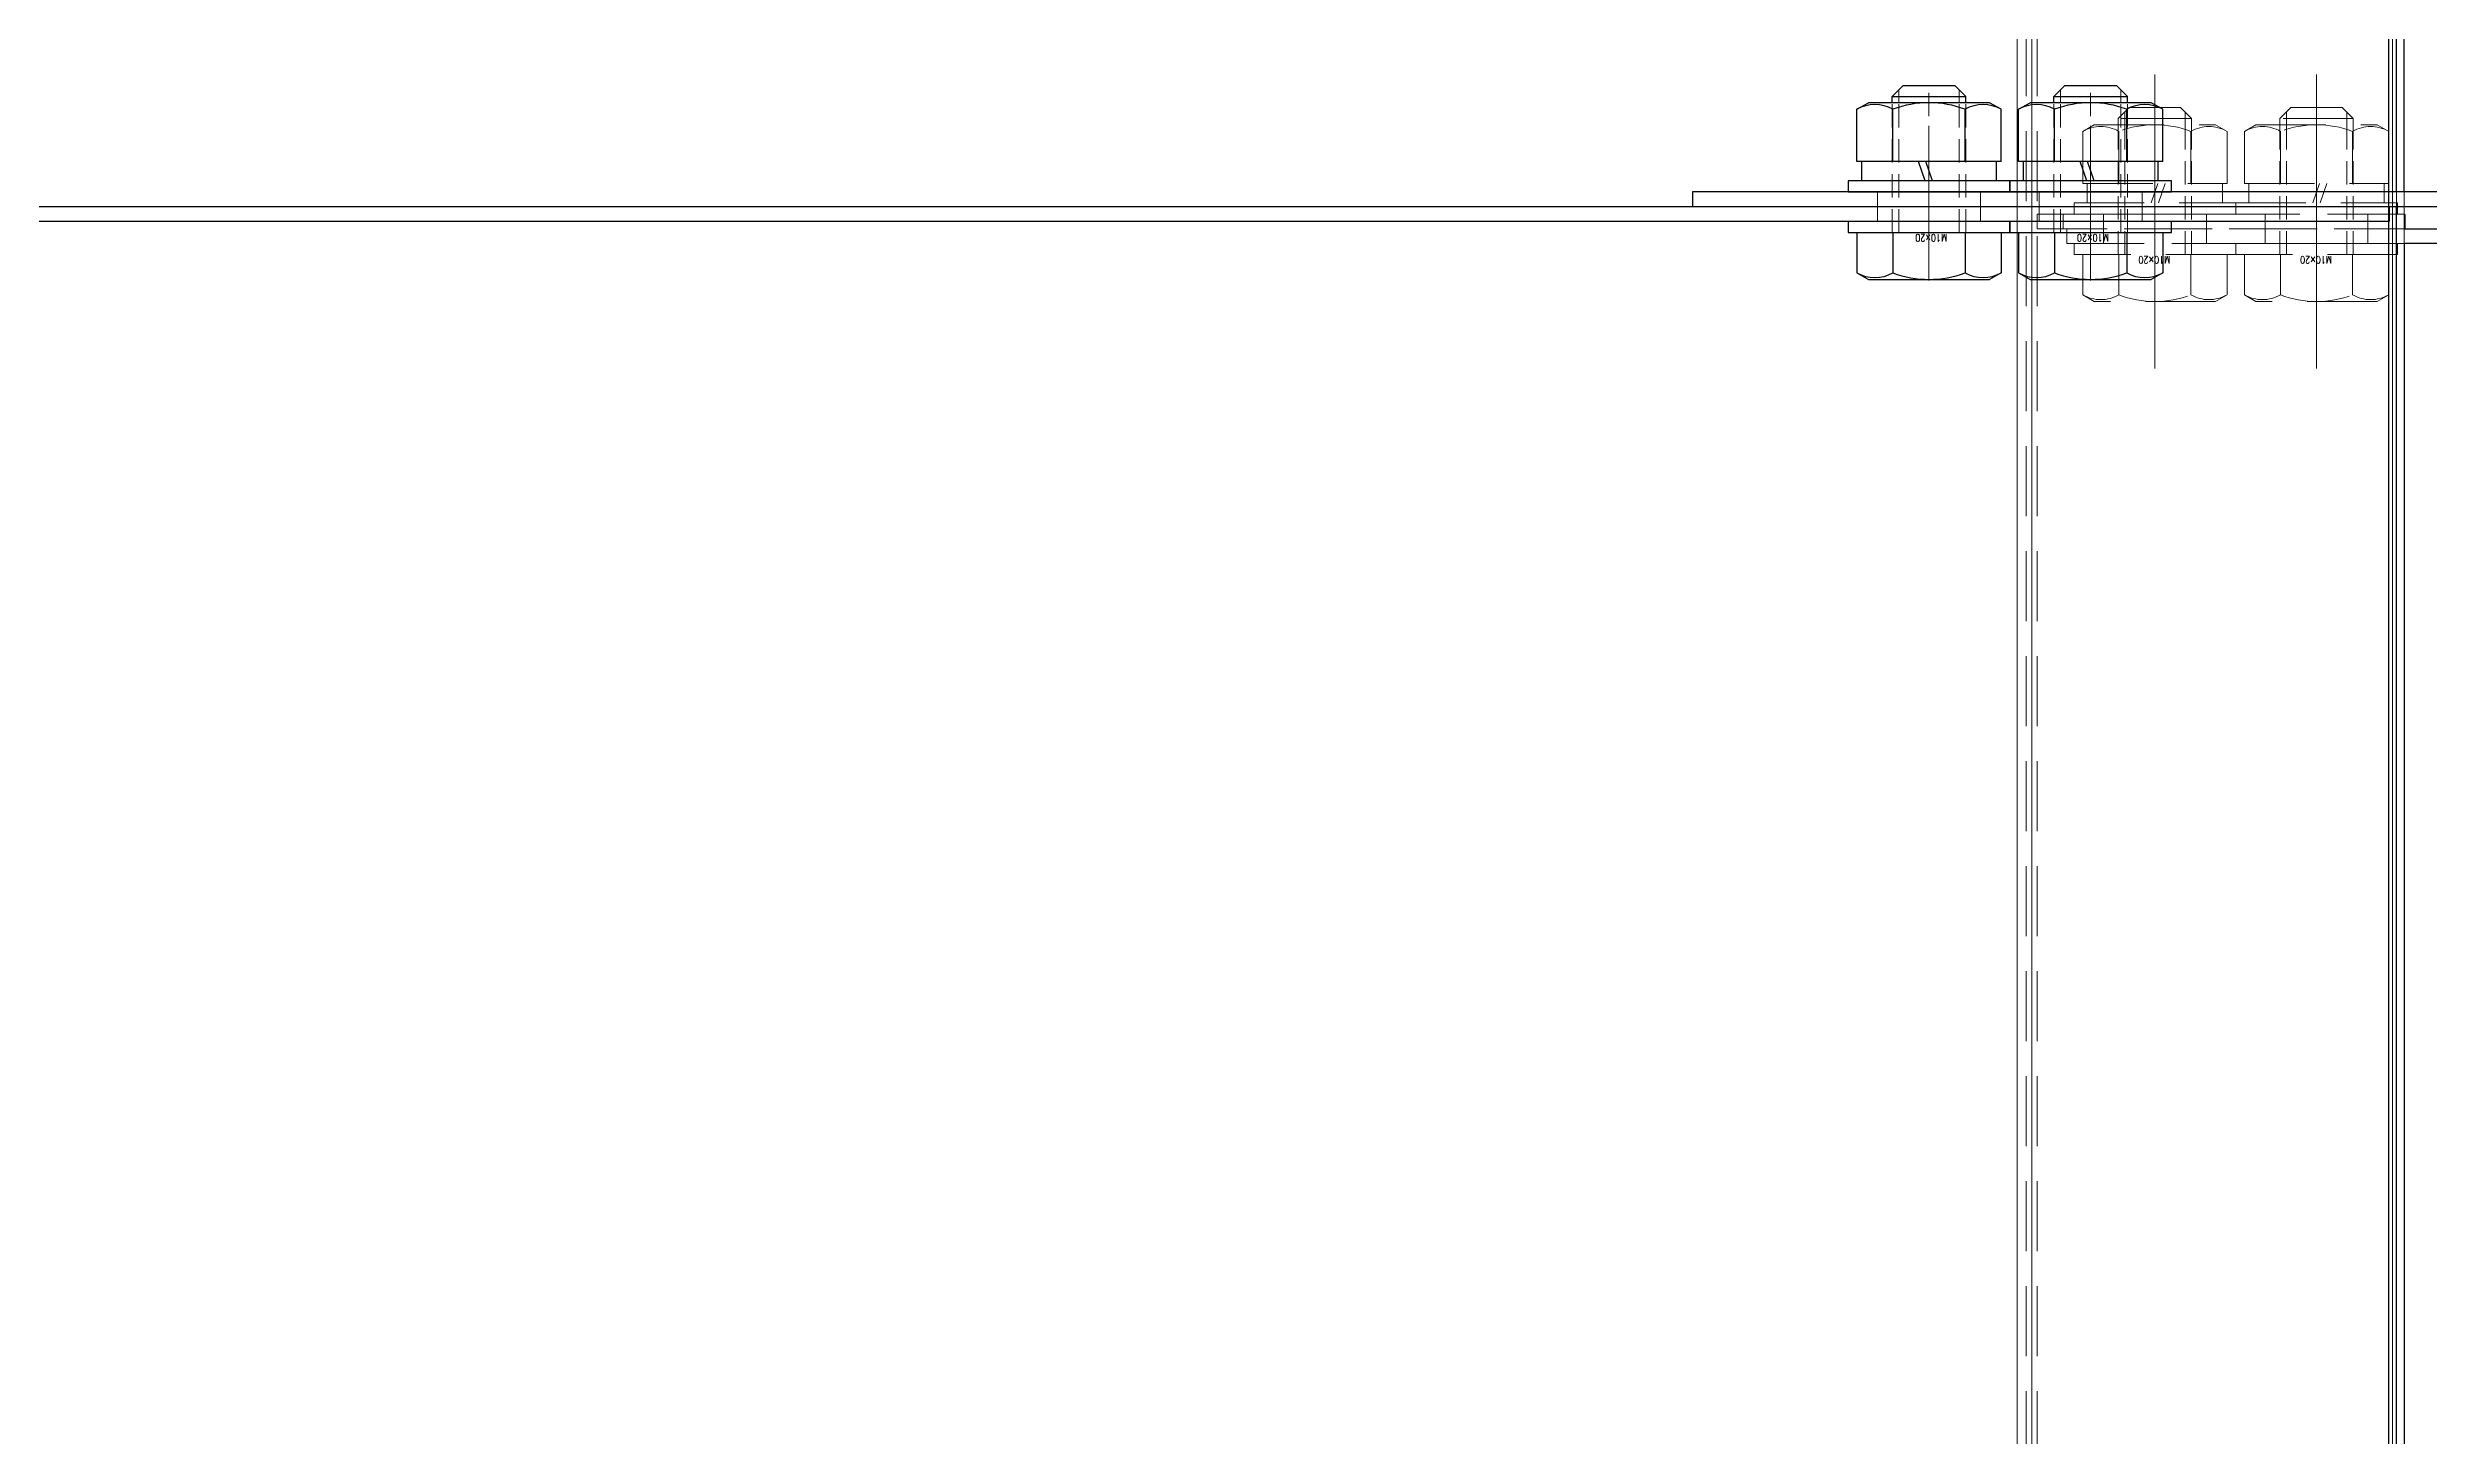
# Model space of a CAD drawing. Header units: millimetres. Extents: x 0 to 51411, y 0 to 16902.
# Drawn here: x 2556.3 to 2880.3, y 6989.6 to 7178.4 of the extents above; entities that cross this region are included whole.
import ezdxf

# ---------------------------------------------------------------- set-up
doc = ezdxf.new("R2010")
doc.units = ezdxf.units.MM
doc.linetypes.add('CENTER2', pattern=[28.575, 19.05, -3.175, 3.175, -3.175])
doc.linetypes.add('HIDDEN2', pattern=[4.7625, 3.175, -1.5875])
for name, color, linetype, lineweight in [('01_外形線', 7, 'Continuous', 25), ('02_細線', 5, 'Continuous', 13), ('03_かくれ線', 6, 'HIDDEN2', 13), ('04_中心線', 1, 'CENTER2', 9)]:
    doc.layers.add(name, color=color, linetype=linetype, lineweight=lineweight)
doc.layers.add('10_補助線', color=8, linetype='Continuous', lineweight=13, plot=False)
doc.styles.add('寸法用', font='simplex.shx', dxfattribs={"width": 0.8, "bigfont": '@extfont2.shx'})

msp = doc.modelspace()

# ---------------------------------------------------------------- linework, layer by layer
at = {"layer": '01_外形線'}
for p, q in [((2874.847, 7255.262), (2874.847, 7156.762)), ((2875.908, 7158.762), (2875.908, 7255.262)), ((2876.972, 7158.762), (2876.972, 7255.762)), ((2807.289, 7171.762), (2808.789, 7173.262)), ((2808.789, 7173.262), (2815.789, 7173.262)), ((2817.289, 7171.762), (2815.789, 7173.262)), ((2829.289, 7171.762), (2830.789, 7173.262)), ((2830.789, 7173.262), (2837.789, 7173.262)), ((2839.289, 7171.762), (2837.789, 7173.262)), ((2802.474, 7170.008), (2804.039, 7170.912)), ((2802.474, 7162.912), (2802.474, 7170.008)), ((2820.539, 7170.912), (2804.039, 7170.912)), ((2807.289, 7171.762), (2817.289, 7171.762)), ((2807.289, 7170.912), (2807.289, 7171.762)), ((2807.382, 7162.912), (2807.382, 7170.008)), ((2817.197, 7162.912), (2817.197, 7170.008)), ((2817.289, 7170.912), (2817.289, 7171.762)), ((2822.104, 7170.008), (2820.539, 7170.912)), ((2822.104, 7162.912), (2822.104, 7170.008)), ((2824.474, 7170.008), (2826.039, 7170.912)), ((2824.474, 7162.912), (2824.474, 7170.008)), ((2842.539, 7170.912), (2826.039, 7170.912)), ((2829.289, 7171.762), (2839.289, 7171.762)), ((2829.289, 7170.912), (2829.289, 7171.762)), ((2829.382, 7162.912), (2829.382, 7170.008)), ((2839.197, 7162.912), (2839.197, 7170.008)), ((2839.289, 7170.912), (2839.289, 7171.762)), ((2844.104, 7170.008), (2842.539, 7170.912)), ((2844.104, 7162.912), (2844.104, 7170.008)), ((2823.289, 7160.262), (2801.289, 7160.262)), ((2801.289, 7160.262), (2801.289, 7158.762)), ((2822.104, 7162.912), (2802.474, 7162.912)), ((2803.089, 7162.912), (2803.089, 7160.262)), ((2811.789, 7160.262), (2810.879, 7162.912)), ((2812.789, 7160.262), (2811.879, 7162.912)), ((2821.489, 7160.262), (2821.489, 7162.912)), ((2823.289, 7158.762), (2823.289, 7160.262)), ((2845.289, 7160.262), (2823.289, 7160.262)), ((2823.289, 7160.262), (2823.289, 7158.762)), ((2844.104, 7162.912), (2824.474, 7162.912)), ((2825.089, 7162.912), (2825.089, 7160.262)), ((2833.789, 7160.262), (2832.879, 7162.912)), ((2834.789, 7160.262), (2833.879, 7162.912)), ((2843.489, 7160.262), (2843.489, 7162.912)), ((2845.289, 7158.762), (2845.289, 7160.262)), ((2801.289, 7158.762), (2823.289, 7158.762)), ((2823.289, 7158.762), (2845.289, 7158.762)), ((2874.847, 7154.762), (2874.847, 6657.762)), ((2875.908, 6160.762), (2875.908, 7156.762)), ((2876.972, 7151.762), (2876.972, 6160.762))]:
    msp.add_line(p, q, dxfattribs=at)
at = {"layer": '01_外形線', "ltscale": 3}
for p, q in [((2823.289, 7154.762), (2801.289, 7154.762)), ((2801.289, 7154.762), (2801.289, 7153.262)), ((2823.289, 7153.262), (2823.289, 7154.762)), ((2845.289, 7154.762), (2823.289, 7154.762)), ((2823.289, 7154.762), (2823.289, 7153.262)), ((2845.289, 7153.262), (2845.289, 7154.762)), ((2801.289, 7153.262), (2823.289, 7153.262)), ((2802.474, 7153.262), (2802.474, 7147.765)), ((2807.382, 7153.262), (2807.382, 7147.765)), ((2817.197, 7153.262), (2817.197, 7147.765)), ((2822.104, 7153.262), (2822.104, 7147.765)), ((2823.289, 7153.262), (2845.289, 7153.262)), ((2824.474, 7153.262), (2824.474, 7147.765)), ((2829.382, 7153.262), (2829.382, 7147.765)), ((2839.197, 7153.262), (2839.197, 7147.765)), ((2844.104, 7153.262), (2844.104, 7147.765)), ((2802.474, 7147.765), (2804.039, 7146.862)), ((2822.104, 7147.765), (2820.539, 7146.862)), ((2824.474, 7147.765), (2826.039, 7146.862)), ((2844.104, 7147.765), (2842.539, 7146.862)), ((2804.039, 7146.862), (2820.539, 7146.862)), ((2826.039, 7146.862), (2842.539, 7146.862))]:
    msp.add_line(p, q, dxfattribs=at)
at = {"layer": '01_外形線'}
for points in [[(2780.117, 7156.762), (2944.899, 7156.762), (2944.899, 7158.762), (2780.117, 7158.762)], [(2874.911, 7154.762), (1973.668, 7154.762), (1973.668, 7156.762), (2874.911, 7156.762)]]:
    msp.add_lwpolyline(points, close=True, dxfattribs=at)
for points in [[(2876.972, 7155.762), (2877.035, 7155.762), (2877.035, 7153.762), (2876.972, 7153.762)], [(2876.972, 7153.762), (2944.906, 7153.762), (2944.906, 7151.762), (2876.972, 7151.762)]]:
    msp.add_lwpolyline(points, dxfattribs=at)
for centre, radius, start, end in [((2804.928, 7165.758), 4.907, 60.00001, 119.99999), ((2812.289, 7157.132), 13.779, 69.136, 110.864), ((2819.65, 7165.758), 4.907, 60.00001, 119.99999), ((2826.928, 7165.758), 4.907, 60.00001, 119.99999), ((2834.289, 7157.132), 13.779, 69.136, 110.864), ((2841.65, 7165.758), 4.907, 60.00001, 119.99999)]:
    msp.add_arc(centre, radius, start, end, dxfattribs=at)
at = {"layer": '01_外形線', "ltscale": 3}
for centre, radius, start, end in [((2804.928, 7152.015), 4.907, 240.00001, 299.99999), ((2812.289, 7160.641), 13.779, 249.136, 290.864), ((2819.65, 7152.015), 4.907, 240.00001, 299.99999), ((2826.928, 7152.015), 4.907, 240.00001, 299.99999), ((2834.289, 7160.641), 13.779, 249.136, 290.864), ((2841.65, 7152.015), 4.907, 240.00001, 299.99999)]:
    msp.add_arc(centre, radius, start, end, dxfattribs=at)
at = {"layer": '02_細線'}
for p, q in [((2824.289, 7255.262), (2824.289, 6058.262)), ((2808.189, 7170.912), (2808.189, 7172.662)), ((2816.389, 7170.912), (2816.389, 7172.662)), ((2830.189, 7170.912), (2830.189, 7172.662)), ((2838.389, 7170.912), (2838.389, 7172.662))]:
    msp.add_line(p, q, dxfattribs=at)
at = {"layer": '03_かくれ線', "ltscale": 3}
for p, q in [((2875.911, 7254.262), (2875.911, 6057.262)), ((2825.535, 7252.762), (2825.535, 6058.762)), ((2827.035, 7252.762), (2827.035, 6058.762)), ((2838.035, 7168.762), (2839.535, 7170.262)), ((2846.535, 7170.262), (2839.535, 7170.262)), ((2848.035, 7168.762), (2846.535, 7170.262)), ((2860.035, 7168.762), (2861.535, 7170.262)), ((2868.535, 7170.262), (2861.535, 7170.262)), ((2870.035, 7168.762), (2868.535, 7170.262)), ((2833.22, 7167.008), (2834.785, 7167.912)), ((2833.22, 7159.912), (2833.22, 7167.008)), ((2834.785, 7167.912), (2851.285, 7167.912)), ((2848.035, 7168.762), (2838.035, 7168.762)), ((2838.035, 7166.912), (2838.035, 7168.762)), ((2838.128, 7159.912), (2838.128, 7167.008)), ((2838.935, 7166.912), (2838.935, 7169.662)), ((2843.035, 7167.912), (2843.035, 7155.762)), ((2847.135, 7166.912), (2847.135, 7169.662)), ((2847.943, 7159.912), (2847.943, 7167.008)), ((2848.035, 7166.912), (2848.035, 7168.762)), ((2852.85, 7167.008), (2851.285, 7167.912)), ((2852.85, 7159.912), (2852.85, 7167.008)), ((2855.22, 7167.008), (2856.785, 7167.912)), ((2855.22, 7159.912), (2855.22, 7167.008)), ((2856.785, 7167.912), (2873.285, 7167.912)), ((2870.035, 7168.762), (2860.035, 7168.762)), ((2860.035, 7166.912), (2860.035, 7168.762)), ((2860.128, 7159.912), (2860.128, 7167.008)), ((2860.935, 7166.912), (2860.935, 7169.662)), ((2865.035, 7167.912), (2865.035, 7155.762)), ((2869.135, 7166.912), (2869.135, 7169.662)), ((2869.943, 7159.912), (2869.943, 7167.008)), ((2870.035, 7166.912), (2870.035, 7168.762)), ((2874.85, 7167.008), (2873.285, 7167.912)), ((2874.85, 7159.912), (2874.85, 7167.008)), ((2805.289, 7158.762), (2805.289, 7156.762)), ((2819.289, 7158.762), (2819.289, 7156.762)), ((2827.289, 7158.762), (2827.289, 7156.762)), ((2832.035, 7155.762), (2832.035, 7157.262)), ((2832.035, 7157.262), (2854.035, 7157.262)), ((2833.22, 7159.912), (2852.85, 7159.912)), ((2833.835, 7157.262), (2833.835, 7159.912)), ((2841.289, 7158.762), (2841.289, 7156.762)), ((2842.535, 7157.262), (2843.445, 7159.912)), ((2843.535, 7157.262), (2844.445, 7159.912)), ((2852.235, 7159.912), (2852.235, 7157.262)), ((2854.035, 7155.762), (2854.035, 7157.262)), ((2854.035, 7157.262), (2876.035, 7157.262)), ((2854.035, 7157.262), (2854.035, 7155.762)), ((2855.22, 7159.912), (2874.85, 7159.912)), ((2855.835, 7157.262), (2855.835, 7159.912)), ((2864.535, 7157.262), (2865.445, 7159.912)), ((2865.535, 7157.262), (2866.445, 7159.912)), ((2874.235, 7159.912), (2874.235, 7157.262)), ((2875.908, 7156.762), (2875.908, 7158.762)), ((2876.035, 7157.262), (2876.035, 7155.762)), ((2876.972, 7158.762), (2876.972, 7151.762)), ((2805.289, 7156.762), (2805.289, 7154.762)), ((2819.289, 7156.762), (2819.289, 7154.762)), ((2827.289, 7156.762), (2827.289, 7154.762)), ((2830.571, 7155.762), (2830.571, 7153.762)), ((2854.035, 7155.762), (2832.035, 7155.762)), ((2836.035, 7155.762), (2836.035, 7153.762)), ((2836.035, 7151.762), (2836.035, 7153.762)), ((2841.289, 7156.762), (2841.289, 7154.762)), ((2850.035, 7155.762), (2850.035, 7153.762)), ((2850.035, 7151.762), (2850.035, 7153.762)), ((2876.035, 7155.762), (2854.035, 7155.762)), ((2858.035, 7155.762), (2858.035, 7153.762)), ((2858.035, 7151.762), (2858.035, 7153.762)), ((2872.035, 7155.762), (2872.035, 7153.762)), ((2872.035, 7151.762), (2872.035, 7153.762)), ((2874.847, 7156.762), (2874.847, 7154.762)), ((2832.035, 7151.762), (2854.035, 7151.762)), ((2832.035, 7150.262), (2832.035, 7151.762)), ((2854.035, 7151.762), (2876.035, 7151.762)), ((2854.035, 7150.262), (2854.035, 7151.762)), ((2854.035, 7151.762), (2854.035, 7150.262)), ((2876.035, 7151.762), (2876.035, 7150.262)), ((2854.035, 7150.262), (2832.035, 7150.262)), ((2833.22, 7150.262), (2833.22, 7144.765)), ((2838.128, 7150.262), (2838.128, 7144.765)), ((2847.943, 7150.262), (2847.943, 7144.765)), ((2852.85, 7150.262), (2852.85, 7144.765)), ((2876.035, 7150.262), (2854.035, 7150.262)), ((2855.22, 7150.262), (2855.22, 7144.765)), ((2860.128, 7150.262), (2860.128, 7144.765)), ((2869.943, 7150.262), (2869.943, 7144.765)), ((2874.85, 7150.262), (2874.85, 7144.765)), ((2833.22, 7144.765), (2834.785, 7143.862)), ((2852.85, 7144.765), (2851.285, 7143.862)), ((2855.22, 7144.765), (2856.785, 7143.862)), ((2874.85, 7144.765), (2873.285, 7143.862)), ((2851.285, 7143.862), (2834.785, 7143.862)), ((2873.285, 7143.862), (2856.785, 7143.862))]:
    msp.add_line(p, q, dxfattribs=at)
at = {"layer": '03_かくれ線'}
for p, q in [((2807.289, 7153.262), (2807.289, 7170.912)), ((2808.189, 7153.262), (2808.189, 7170.912)), ((2816.389, 7153.262), (2816.389, 7170.912)), ((2817.289, 7153.262), (2817.289, 7170.912)), ((2829.289, 7153.262), (2829.289, 7170.912)), ((2830.189, 7153.262), (2830.189, 7170.912)), ((2838.389, 7153.262), (2838.389, 7170.912)), ((2839.289, 7153.262), (2839.289, 7170.912)), ((2838.035, 7150.262), (2838.035, 7166.912)), ((2838.935, 7150.262), (2838.935, 7166.912)), ((2847.135, 7150.262), (2847.135, 7166.912)), ((2848.035, 7150.262), (2848.035, 7166.912)), ((2860.035, 7150.262), (2860.035, 7166.912)), ((2860.935, 7150.262), (2860.935, 7166.912)), ((2869.135, 7150.262), (2869.135, 7166.912)), ((2870.035, 7150.262), (2870.035, 7166.912))]:
    msp.add_line(p, q, dxfattribs=at)
at = {"layer": '03_かくれ線', "ltscale": 3}
msp.add_lwpolyline([(2827.035, 7155.762), (2827.035, 7153.762), (2877.035, 7153.762), (2877.035, 7155.762)], close=True, dxfattribs=at)
msp.add_lwpolyline([(2876.972, 7153.762), (2831.035, 7153.762), (2831.035, 7151.762), (2876.972, 7151.762)], dxfattribs=at)
for centre, radius, start, end in [((2835.674, 7162.758), 4.907, 60.00001, 119.99999), ((2843.035, 7154.132), 13.779, 69.136, 110.864), ((2850.396, 7162.758), 4.907, 60.00001, 119.99999), ((2857.674, 7162.758), 4.907, 60.00001, 119.99999), ((2865.035, 7154.132), 13.779, 69.136, 110.864), ((2872.396, 7162.758), 4.907, 60.00001, 119.99999), ((2835.674, 7149.015), 4.907, 240.00001, 299.99999), ((2843.035, 7157.641), 13.779, 249.136, 290.864), ((2850.396, 7149.015), 4.907, 240.00001, 299.99999), ((2857.674, 7149.015), 4.907, 240.00001, 299.99999), ((2865.035, 7157.641), 13.779, 249.136, 290.864), ((2872.396, 7149.015), 4.907, 240.00001, 299.99999)]:
    msp.add_arc(centre, radius, start, end, dxfattribs=at)
at = {"layer": '04_中心線'}
for p, q in [((2812.289, 7146.862), (2812.289, 7173.262)), ((2834.289, 7146.862), (2834.289, 7173.262)), ((2843.035, 7174.762), (2843.035, 7134.762)), ((2865.035, 7174.762), (2865.035, 7134.762)), ((2843.035, 7143.862), (2843.035, 7170.262)), ((2865.035, 7143.862), (2865.035, 7170.262)), ((2812.289, 7167.762), (2812.289, 7147.762)), ((2834.289, 7167.762), (2834.289, 7147.762)), ((2812.289, 7165.762), (2812.289, 7145.762)), ((2834.289, 7165.762), (2834.289, 7145.762)), ((2843.035, 7142.762), (2843.035, 7162.762)), ((2865.035, 7142.762), (2865.035, 7162.762))]:
    msp.add_line(p, q, dxfattribs=at)
at = {"layer": '10_補助線'}
for p, q in [((2875.378, 7255.262), (2875.378, 6058.262)), ((2826.285, 7252.762), (2826.285, 6058.762))]:
    msp.add_line(p, q, dxfattribs=at)

# ---------------------------------------------------------------- texts
at = {"layer": '10_補助線', "style": '寸法用', "width": 0.8}
for p in [(2814.749, 7153.012), (2836.749, 7153.012), (2845.116, 7150.012), (2867.116, 7150.012)]:
    msp.add_text('M10×20', height=1, rotation=180, dxfattribs=at).set_placement(p)

doc.saveas('drawing.dxf')
